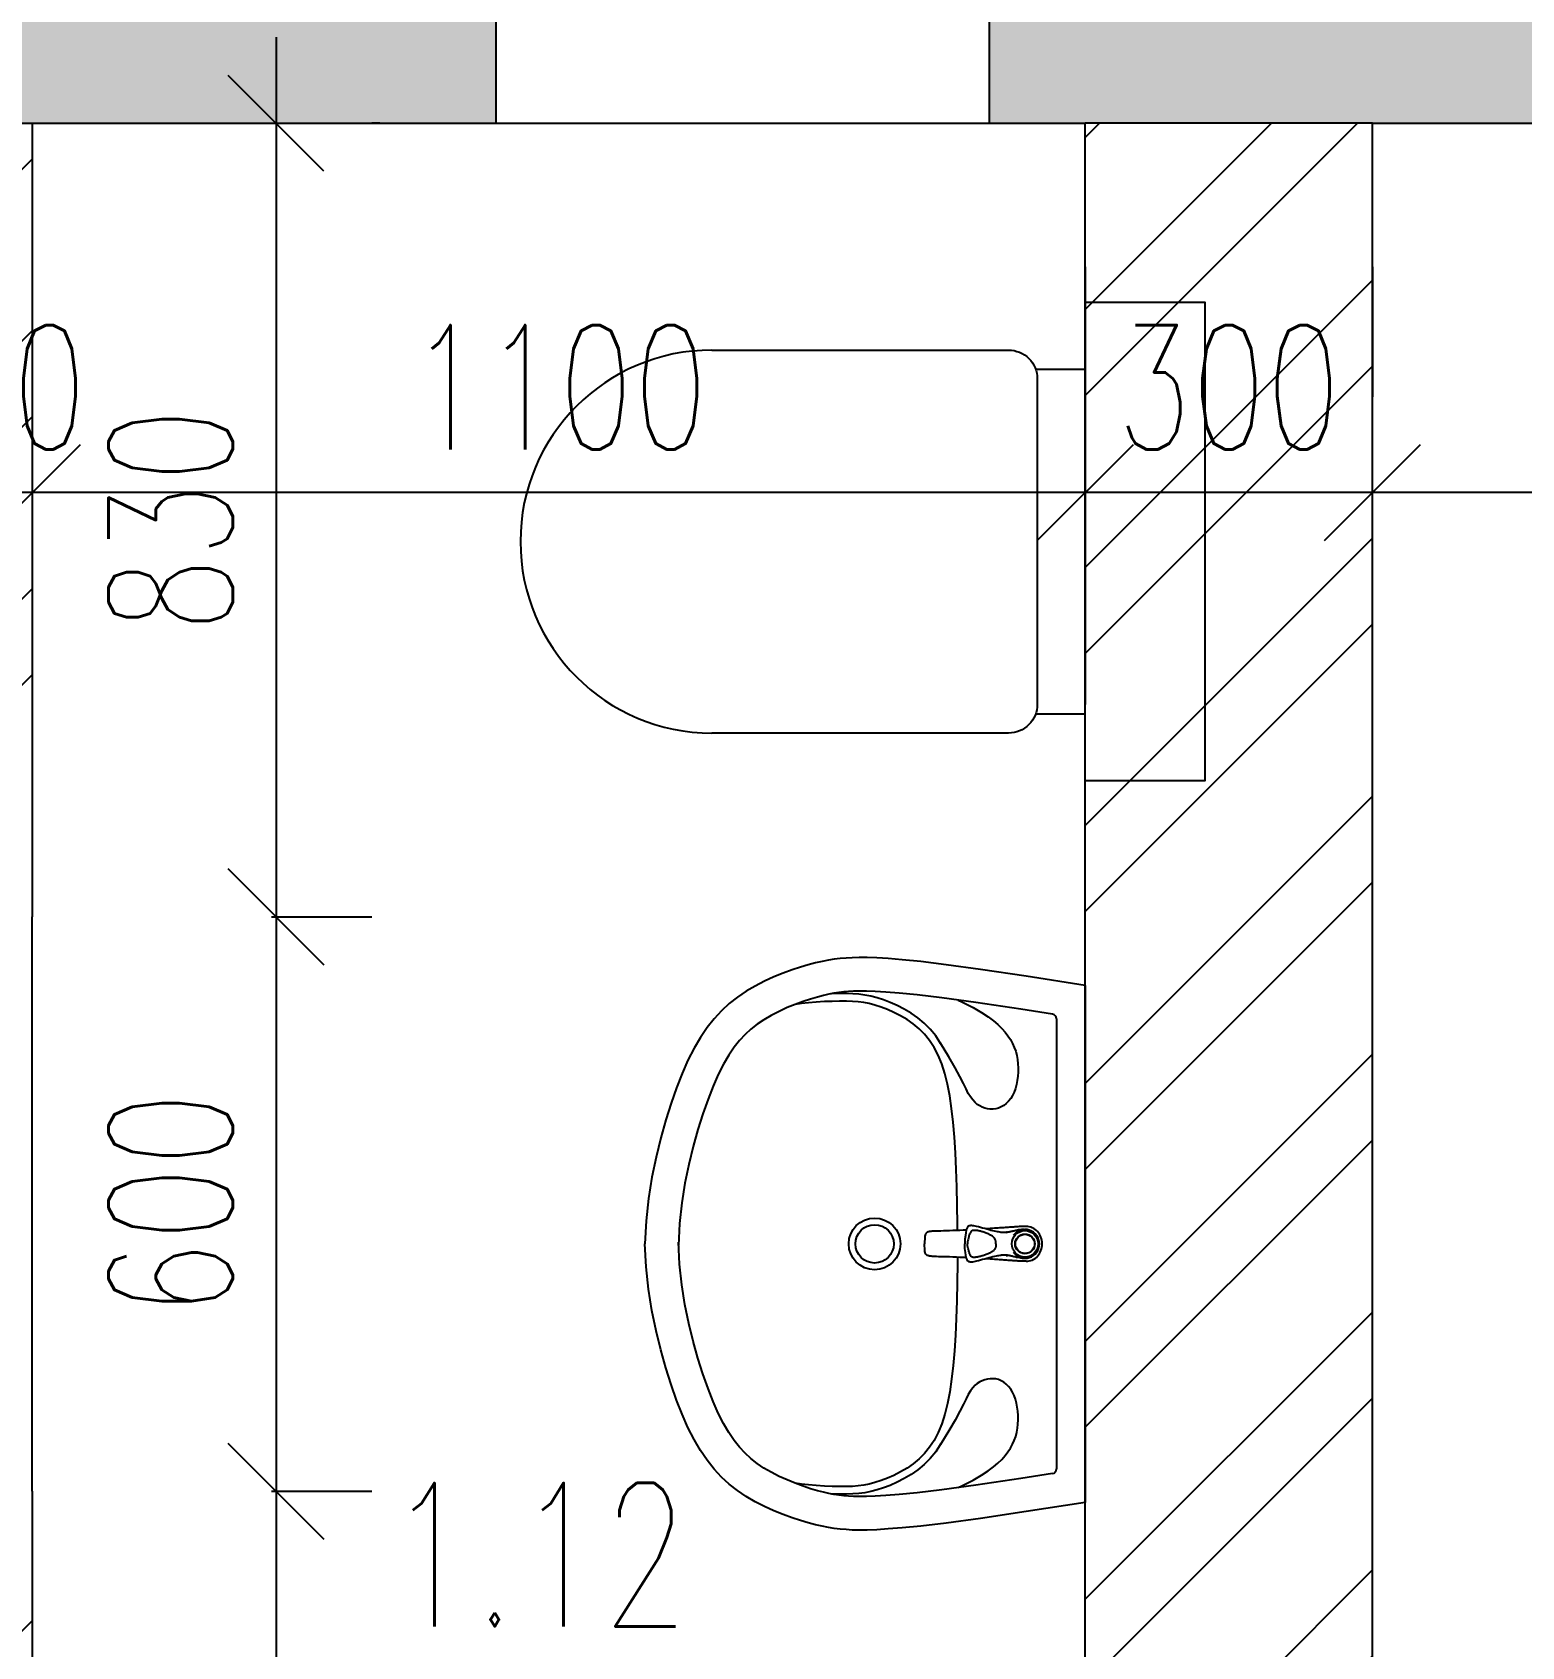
# Model space of a CAD drawing. Header units: millimetres. Extents: x 462666 to 1244237, y 2328025 to 3795663.
# Drawn here: x 1072632 to 1074188, y 2843960 to 2845647 of the extents above; entities that cross this region are included whole.
import ezdxf
from ezdxf.enums import TextEntityAlignment as Align
from ezdxf.lldxf.tags import DXFTag

# ---------------------------------------------------------------- set-up
doc = ezdxf.new("R2010")
doc.units = ezdxf.units.MM
for name, color, linetype in [('DIM_100', 64, 'Continuous'), ('DVE_REZ', 1, 'Continuous'), ('KOTY', 96, 'Continuous'), ('MUR_POH', 64, 'Continuous'), ('MUR_REZ', 3, 'Continuous'), ('PLO_LIN', 6, 'Continuous'), ('POP_100', 8, 'Continuous'), ('SAN-POH', 151, 'Continuous')]:
    doc.layers.add(name, color=color, linetype=linetype)
doc.styles.add('ROMANS', font='arial.ttf', dxfattribs={"width": 0.85})
doc.styles.add('SIMPLEX', font='SIMPLEX.SHX', dxfattribs={"width": 0.7})
tags = doc.linetypes.add('DASHED', pattern=[0.75, 0.5, -0.25]).pattern_tags.tags
tags[6:7] = [DXFTag(74, 4), DXFTag(75, 0), DXFTag(340, '0'), DXFTag(46, 1.0), DXFTag(50, 0.0), DXFTag(44, 0.0), DXFTag(45, 0.0)]
tags[4:5] = [DXFTag(74, 4), DXFTag(75, 0), DXFTag(340, '0'), DXFTag(46, 1.0), DXFTag(50, 0.0), DXFTag(44, 0.0), DXFTag(45, 0.0)]
doc.dimstyles.new('PAJO1-studia', dxfattribs={"dimtxt": 160, "dimasz": 100, "dimexe": 100, "dimexo": 250, "dimgap": 45, "dimtad": 1, "dimdec": 0, "dimrnd": 5, "dimtxsty": 'ROMANS', "dimblk": 'OBLIQUE', "dimcen": 200, "dimdle": 90, "dimadec": 0, "dimazin": 0, "dimtfac": 1, "dimtdec": 0, "dimtmove": 1, "dimatfit": 3, "dimfxl": 1, "dimarcsym": 0})

# ---------------------------------------------------------------- blocks, each defined once
blk = doc.blocks.new('_OBLIQUE')
at = {"color": 0, "linetype": 'ByBlock'}
blk.add_line((-0.5, -0.5), (0.5, 0.5), dxfattribs=at)
blk = doc.blocks.new('*D126')
at = {"layer": 'Defpoints', "color": 0}
for p in [(1074032.1, 2845165.9), (1074032.1, 2845151.6), (1077425.2, 2845151.6)]:
    blk.add_point(p, dxfattribs=at)
at = {"layer": 'KOTY', "color": 0, "lineweight": -2}
for p, q in [((1074032.1, 2845401.6), (1074032.1, 2845265.9)), ((1077425.2, 2845401.6), (1077425.2, 2845265.9)), ((1077515.2, 2845165.9), (1073942.1, 2845165.9))]:
    blk.add_line(p, q, dxfattribs=at)
at = {"layer": 'KOTY', "color": 0, "lineweight": -2, "xscale": 100, "yscale": 100, "zscale": 100, "rotation": 180}
blk.add_blockref('_OBLIQUE', (1074032.1, 2845165.9), dxfattribs=at)
at = {"layer": 'KOTY', "color": 0, "lineweight": -2, "xscale": 100, "yscale": 100, "zscale": 100}
blk.add_blockref('_OBLIQUE', (1077425.2, 2845165.9), dxfattribs=at)
at = {"layer": 'KOTY', "color": 0, "insert": (1075728.7, 2845275.9), "char_height": 130, "attachment_point": 5, "style": 'SIMPLEX'}
blk.add_mtext('3395', dxfattribs=at)
blk = doc.blocks.new('*D125')
at = {"layer": 'Defpoints', "color": 0}
for p in [(1073732.1, 2845165.9), (1073732.1, 2845151.6), (1074032.1, 2845151.6)]:
    blk.add_point(p, dxfattribs=at)
at = {"layer": 'KOTY', "color": 0, "lineweight": -2}
for p, q in [((1073732.1, 2845401.6), (1073732.1, 2845265.9)), ((1074032.1, 2845401.6), (1074032.1, 2845265.9)), ((1074122.1, 2845165.9), (1073642.1, 2845165.9))]:
    blk.add_line(p, q, dxfattribs=at)
at = {"layer": 'KOTY', "color": 0, "lineweight": -2, "xscale": 100, "yscale": 100, "zscale": 100, "rotation": 180}
blk.add_blockref('_OBLIQUE', (1073732.1, 2845165.9), dxfattribs=at)
at = {"layer": 'KOTY', "color": 0, "lineweight": -2, "xscale": 100, "yscale": 100, "zscale": 100}
blk.add_blockref('_OBLIQUE', (1074032.1, 2845165.9), dxfattribs=at)
at = {"layer": 'KOTY', "color": 0, "insert": (1073882.1, 2845275.9), "char_height": 130, "attachment_point": 5, "style": 'SIMPLEX'}
blk.add_mtext('300', dxfattribs=at)
blk = doc.blocks.new('*D124')
at = {"layer": 'Defpoints', "color": 0}
for p in [(1072632.1, 2845165.9), (1073732.1, 2845151.6), (1072632.1, 2845137.2)]:
    blk.add_point(p, dxfattribs=at)
at = {"layer": 'KOTY', "color": 0, "lineweight": -2}
for p, q in [((1073732.1, 2845401.6), (1073732.1, 2845265.9)), ((1072632.1, 2845387.2), (1072632.1, 2845265.9)), ((1073822.1, 2845165.9), (1072542.1, 2845165.9))]:
    blk.add_line(p, q, dxfattribs=at)
at = {"layer": 'KOTY', "color": 0, "lineweight": -2, "xscale": 100, "yscale": 100, "zscale": 100, "rotation": 180}
blk.add_blockref('_OBLIQUE', (1072632.1, 2845165.9), dxfattribs=at)
at = {"layer": 'KOTY', "color": 0, "lineweight": -2, "xscale": 100, "yscale": 100, "zscale": 100}
blk.add_blockref('_OBLIQUE', (1073732.1, 2845165.9), dxfattribs=at)
at = {"layer": 'KOTY', "color": 0, "insert": (1073182.1, 2845275.9), "char_height": 130, "attachment_point": 5, "style": 'SIMPLEX'}
blk.add_mtext('1100', dxfattribs=at)
blk = doc.blocks.new('*D123')
at = {"layer": 'Defpoints', "color": 0}
for p in [(1072482.1, 2845165.9), (1072482.1, 2845137.2), (1072632.1, 2845137.2)]:
    blk.add_point(p, dxfattribs=at)
at = {"layer": 'KOTY', "color": 0, "lineweight": -2}
for p, q in [((1072482.1, 2845387.2), (1072482.1, 2845265.9)), ((1072632.1, 2845387.2), (1072632.1, 2845265.9)), ((1072722.1, 2845165.9), (1072392.1, 2845165.9))]:
    blk.add_line(p, q, dxfattribs=at)
at = {"layer": 'KOTY', "color": 0, "lineweight": -2, "xscale": 100, "yscale": 100, "zscale": 100, "rotation": 180}
blk.add_blockref('_OBLIQUE', (1072482.1, 2845165.9), dxfattribs=at)
at = {"layer": 'KOTY', "color": 0, "lineweight": -2, "xscale": 100, "yscale": 100, "zscale": 100}
blk.add_blockref('_OBLIQUE', (1072632.1, 2845165.9), dxfattribs=at)
at = {"layer": 'KOTY', "color": 0, "insert": (1072572.1, 2845275.9), "char_height": 130, "attachment_point": 5, "style": 'SIMPLEX'}
blk.add_mtext('150', dxfattribs=at)
blk = doc.blocks.new('*D278')
at = {"layer": 'Defpoints', "color": 0}
for p in [(1072745.2, 2845551.6), (1072632.1, 2844722.8), (1072886.8, 2844722.8)]:
    blk.add_point(p, dxfattribs=at)
at = {"layer": 'KOTY', "color": 0, "lineweight": -2}
for p, q in [((1072886.8, 2845641.6), (1072886.8, 2844632.8)), ((1072995.2, 2845551.6), (1072986.8, 2845551.6)), ((1072882.1, 2844722.8), (1072986.8, 2844722.8))]:
    blk.add_line(p, q, dxfattribs=at)
at = {"layer": 'KOTY', "color": 0, "lineweight": -2, "xscale": 100, "yscale": 100, "zscale": 100}
for p, rotation in [((1072886.8, 2845551.6), 90), ((1072886.8, 2844722.8), 270)]:
    blk.add_blockref('_OBLIQUE', p, dxfattribs=dict(at, rotation=rotation))
at = {"layer": 'KOTY', "color": 0, "insert": (1072776.8, 2845137.2), "char_height": 130, "attachment_point": 5, "rotation": 90, "style": 'SIMPLEX'}
blk.add_mtext('830', dxfattribs=at)
blk = doc.blocks.new('*D279')
at = {"layer": 'Defpoints', "color": 0}
for p in [(1072632.1, 2844722.8), (1072632.1, 2844122.8), (1072886.8, 2844122.8)]:
    blk.add_point(p, dxfattribs=at)
at = {"layer": 'KOTY', "color": 0, "lineweight": -2}
for p, q in [((1072886.8, 2844812.8), (1072886.8, 2844032.8)), ((1072882.1, 2844722.8), (1072986.8, 2844722.8)), ((1072882.1, 2844122.8), (1072986.8, 2844122.8))]:
    blk.add_line(p, q, dxfattribs=at)
at = {"layer": 'KOTY', "color": 0, "lineweight": -2, "xscale": 100, "yscale": 100, "zscale": 100}
for p, rotation in [((1072886.8, 2844722.8), 90), ((1072886.8, 2844122.8), 270)]:
    blk.add_blockref('_OBLIQUE', p, dxfattribs=dict(at, rotation=rotation))
at = {"layer": 'KOTY', "color": 0, "insert": (1072776.8, 2844422.8), "char_height": 130, "attachment_point": 5, "rotation": 90, "style": 'SIMPLEX'}
blk.add_mtext('600', dxfattribs=at)
blk = doc.blocks.new('*D280')
at = {"layer": 'Defpoints', "color": 0}
for p in [(1072632.1, 2844122.8), (1072632.1, 2843089.3), (1072886.8, 2843089.3)]:
    blk.add_point(p, dxfattribs=at)
at = {"layer": 'KOTY', "color": 0, "lineweight": -2}
for p, q in [((1072886.8, 2844212.8), (1072886.8, 2842999.3)), ((1072882.1, 2844122.8), (1072986.8, 2844122.8)), ((1072882.1, 2843089.3), (1072986.8, 2843089.3))]:
    blk.add_line(p, q, dxfattribs=at)
at = {"layer": 'KOTY', "color": 0, "lineweight": -2, "xscale": 100, "yscale": 100, "zscale": 100}
for p, rotation in [((1072886.8, 2844122.8), 90), ((1072886.8, 2843089.3), 270)]:
    blk.add_blockref('_OBLIQUE', p, dxfattribs=dict(at, rotation=rotation))
at = {"layer": 'KOTY', "color": 0, "insert": (1072776.8, 2843606), "char_height": 130, "attachment_point": 5, "rotation": 90, "style": 'SIMPLEX'}
blk.add_mtext('1035', dxfattribs=at)

msp = doc.modelspace()

# ---------------------------------------------------------------- hatches: boundary and pattern name
at = {"layer": 'PLO_LIN'}
h = msp.add_hatch(dxfattribs=at)
h.set_pattern_fill('NET', color=252, scale=25, angle=45, style=0)
h.paths.add_polyline_path([(1068502.7, 2845736.6), (1068502.7, 2845851.6), (1068502.7, 2845951.6), (1067302.7, 2845951.6), (1067302.7, 2840721.3), (1068502.7, 2840721.3), (1068502.7, 2840821.3), (1068502.7, 2840936.3), (1067517.7, 2840936.3), (1067517.7, 2845736.6)])
h.paths.add_polyline_path([(1071423.9, 2845851.6), (1071423.9, 2845951.6), (1070007.5, 2845951.6), (1070007.5, 2845851.6), (1070007.5, 2845736.6), (1071373.9, 2845736.6), (1071373.9, 2845851.6)])
h.paths.add_polyline_path([(1073116.5, 2845851.6), (1073116.5, 2845951.6), (1072323.9, 2845951.6), (1072323.9, 2845851.6), (1072373.9, 2845851.6), (1072373.9, 2845736.6), (1073116.5, 2845736.6)])
h.paths.add_polyline_path([(1075328.5, 2845851.6), (1075328.5, 2845951.6), (1073632.1, 2845951.6), (1073632.1, 2845851.6), (1073632.1, 2845736.6), (1075328.5, 2845736.6)])
h.paths.add_polyline_path([(1079175.2, 2845851.6), (1079175.2, 2845951.6), (1076833.3, 2845951.6), (1076833.3, 2845851.6), (1076833.3, 2845736.6), (1079175.2, 2845736.6)])
h.paths.add_polyline_path([(1079319.7, 2845602.1), (1079124.7, 2845602.1), (1079124.7, 2845901.1), (1079319.7, 2845901.1)], flags=9)
h.paths.add_polyline_path([(1082275.2, 2845736.6), (1082275.2, 2845851.6), (1082275.2, 2845951.6), (1080675.2, 2845951.6), (1080675.2, 2845851.6), (1080675.2, 2845736.6)])
h.paths.add_polyline_path([(1084575.2, 2845551.6), (1084575.2, 2845951.6), (1083675.2, 2845951.6), (1083675.2, 2845851.6), (1083675.2, 2845736.6), (1084360.2, 2845736.6), (1084360.2, 2845551.6)])
h.paths.add_polyline_path([(1086509.6, 2845736.6), (1086509.6, 2845851.6), (1086509.6, 2845951.6), (1085875.2, 2845951.6), (1085775.2, 2845951.6), (1085775.2, 2845551.6), (1085875.2, 2845551.6), (1085975.2, 2845551.6), (1085990.2, 2845551.6), (1085990.2, 2845736.6)])
h.paths.add_polyline_path([(1089224.6, 2845736.6), (1089224.6, 2845851.6), (1089224.6, 2845951.6), (1087025.2, 2845951.6), (1087025.2, 2845851.6), (1087025.2, 2845736.6)])
h.paths.add_polyline_path([(1091725.2, 2844835.1), (1091725.2, 2845951.6), (1090125.2, 2845951.6), (1090125.2, 2845851.6), (1090125.2, 2845736.6), (1091510.2, 2845736.6), (1091510.2, 2844835.1), (1091625.2, 2844835.1)])
h.paths.add_polyline_path([(1091725.2, 2842555), (1091725.2, 2843751.6), (1091725.2, 2843835.1), (1091625.2, 2843835.1), (1091510.2, 2843835.1), (1091510.2, 2842555), (1091625.2, 2842555)])
h.paths.add_polyline_path([(1091725.2, 2840036.5), (1091725.2, 2841555), (1091625.2, 2841555), (1091510.2, 2841555), (1091510.2, 2840036.5), (1091625.2, 2840036.5)])
h.paths.add_polyline_path([(1091350.7, 2840180), (1091350.7, 2840375), (1091649.7, 2840375), (1091649.7, 2840180)], flags=9)
h.paths.add_polyline_path([(1091725.2, 2838122.3), (1091725.2, 2839036.5), (1091625.2, 2839036.5), (1091510.2, 2839036.5), (1091510.2, 2838336.3), (1088582.2, 2838336.3), (1088582.2, 2838122)])
h.paths.add_polyline_path([(1086175.2, 2838121.7), (1086175.2, 2838336.3), (1085990.2, 2838336.3), (1085990.2, 2839271.3), (1085875.2, 2839271.3), (1085775.2, 2839271.3), (1085775.2, 2838121.6)])
h.paths.add_polyline_path([(1085990.2, 2840721.3), (1085990.2, 2840936.3), (1085775.2, 2840936.3), (1085775.2, 2840821.3), (1085775.2, 2840721.3), (1085875.2, 2840721.3)])
h.paths.add_polyline_path([(1084775.2, 2840721.3), (1084775.2, 2840821.3), (1084775.2, 2840936.3), (1081914.6, 2840936.3), (1081914.6, 2840821.3), (1081914.6, 2840721.3), (1082725.2, 2840721.3), (1082727.1, 2840721.3), (1082825.2, 2840721.3)])
h.paths.add_polyline_path([(1083365.3, 2840771.8), (1083170.3, 2840771.8), (1083170.3, 2841070.8), (1083365.3, 2841070.8)], flags=9)
h.paths.add_polyline_path([(1084446.2, 2840771.8), (1084251.2, 2840771.8), (1084251.2, 2841070.8), (1084446.2, 2841070.8)], flags=9)
h.paths.add_polyline_path([(1080714.6, 2840821.3), (1080714.6, 2840936.3), (1079123, 2840936.3), (1079123, 2840821.3), (1079123, 2840721.3), (1080714.6, 2840721.3)])
h.paths.add_polyline_path([(1079319.7, 2840771.8), (1079124.7, 2840771.8), (1079124.7, 2841070.8), (1079319.7, 2841070.8)], flags=9)
h.paths.add_polyline_path([(1078607.4, 2840721.3), (1078607.4, 2840821.3), (1078607.4, 2840936.3), (1076833.3, 2840936.3), (1076833.3, 2840821.3), (1076833.3, 2840721.3)])
h.paths.add_polyline_path([(1072032.1, 2840821.3), (1072032.1, 2840936.3), (1070007.5, 2840936.3), (1070007.5, 2840821.3), (1070007.5, 2840721.3), (1072107.1, 2840721.3), (1072107.1, 2840821.3)])
h.paths.add_polyline_path([(1071770.5, 2840771.8), (1071575.5, 2840771.8), (1071575.5, 2841070.8), (1071770.5, 2841070.8)], flags=9)
h.paths.add_polyline_path([(1074450.4, 2845602.1), (1074255.4, 2845602.1), (1074255.4, 2845901.1), (1074450.4, 2845901.1)], flags=9)
h.paths.add_polyline_path([(1074450.4, 2840771.8), (1074255.4, 2840771.8), (1074255.4, 2841070.8), (1074450.4, 2841070.8)], flags=9)
h.paths.add_polyline_path([(1073732.6, 2845178.4), (1073732.6, 2845373.4), (1074031.6, 2845373.4), (1074031.6, 2845178.4)], flags=9)
h.paths.add_polyline_path([(1073732.6, 2841956), (1073732.6, 2842151), (1074031.6, 2842151), (1074031.6, 2841956)], flags=9)
h.paths.add_polyline_path([(1067353.2, 2845178.4), (1067353.2, 2845373.4), (1067652.2, 2845373.4), (1067652.2, 2845178.4)], flags=24)
h.paths.add_polyline_path([(1067353.2, 2841956), (1067353.2, 2842151), (1067652.2, 2842151), (1067652.2, 2841956)], flags=24)
h.paths.add_polyline_path([(1074450.4, 2845602.1), (1074255.4, 2845602.1), (1074255.4, 2845901.1), (1074450.4, 2845901.1)], flags=8)
h.paths.add_polyline_path([(1084446.2, 2845602.1), (1084251.2, 2845602.1), (1084251.2, 2845901.1), (1084446.2, 2845901.1)], flags=24)
h.paths.add_polyline_path([(1091375.7, 2845178.4), (1091375.7, 2845373.4), (1091674.7, 2845373.4), (1091674.7, 2845178.4)], flags=24)
h.paths.add_polyline_path([(1091155.2, 2845602.1), (1090960.2, 2845602.1), (1090960.2, 2845901.1), (1091155.2, 2845901.1)], flags=24)
h.paths.add_polyline_path([(1091375.7, 2838826.8), (1091375.7, 2839021.8), (1091674.7, 2839021.8), (1091674.7, 2838826.8)], flags=24)
h.paths.add_polyline_path([(1091155.2, 2838171.8), (1090960.2, 2838171.8), (1090960.2, 2838470.8), (1091155.2, 2838470.8)], flags=24)
h.paths.add_polyline_path([(1091350.7, 2838757.7), (1091350.7, 2838952.7), (1091649.7, 2838952.7), (1091649.7, 2838757.7)], flags=24)
h.paths.add_polyline_path([(1085825.7, 2838826.8), (1085825.7, 2839021.8), (1086124.7, 2839021.8), (1086124.7, 2838826.8)], flags=24)
h.paths.add_polyline_path([(1074450.4, 2845602.1), (1074255.4, 2845602.1), (1074255.4, 2845901.1), (1074450.4, 2845901.1)], flags=24)
h.paths.add_polyline_path([(1074450.4, 2840771.8), (1074255.4, 2840771.8), (1074255.4, 2841070.8), (1074450.4, 2841070.8)], flags=24)
h.paths.add_polyline_path([(1073732.6, 2845178.4), (1073732.6, 2845373.4), (1074031.6, 2845373.4), (1074031.6, 2845178.4)], flags=24)
h.paths.add_polyline_path([(1073732.6, 2841956), (1073732.6, 2842151), (1074031.6, 2842151), (1074031.6, 2841956)], flags=24)
at = {"layer": 'POP_100'}
h = msp.add_hatch(dxfattribs=at)
h.set_pattern_fill('ANSI35', color=8, scale=25, style=0)
h.paths.add_polyline_path([(1068502.7, 2840936.3), (1068502.7, 2841121.3), (1067702.7, 2841121.3), (1067702.7, 2845551.6), (1068502.7, 2845551.6), (1068502.7, 2845736.6), (1067517.7, 2845736.6), (1067517.7, 2840936.3)])
h.paths.add_polyline_path([(1067353.2, 2845178.4), (1067353.2, 2845373.4), (1067652.2, 2845373.4), (1067652.2, 2845178.4)], flags=9)
h.paths.add_polyline_path([(1067353.2, 2841956), (1067353.2, 2842151), (1067652.2, 2842151), (1067652.2, 2841956)], flags=9)
h.paths.add_polyline_path([(1071373.9, 2845551.6), (1071373.9, 2845651.6), (1071373.9, 2845736.6), (1070007.5, 2845736.6), (1070007.5, 2845551.6)])
h.paths.add_polyline_path([(1073116.5, 2845551.6), (1073116.5, 2845736.6), (1072373.9, 2845736.6), (1072373.9, 2845551.6)])
h.paths.add_polyline_path([(1075328.5, 2845551.6), (1075328.5, 2845736.6), (1073632.1, 2845736.6), (1073632.1, 2845551.6), (1073732.1, 2845551.6), (1074032.1, 2845551.6)])
h.paths.add_polyline_path([(1074450.4, 2845602.1), (1074255.4, 2845602.1), (1074255.4, 2845901.1), (1074450.4, 2845901.1)], flags=9)
h.paths.add_polyline_path([(1079175.2, 2845551.6), (1079175.2, 2845736.6), (1076833.3, 2845736.6), (1076833.3, 2845551.6)])
h.paths.add_polyline_path([(1079319.7, 2845602.1), (1079124.7, 2845602.1), (1079124.7, 2845901.1), (1079319.7, 2845901.1)], flags=9)
h.paths.add_polyline_path([(1082275.2, 2845551.6), (1082275.2, 2845736.6), (1080675.2, 2845736.6), (1080675.2, 2845551.6)])
h.paths.add_polyline_path([(1084360.2, 2845551.6), (1084360.2, 2845736.6), (1083675.2, 2845736.6), (1083675.2, 2845551.6)])
h.paths.add_polyline_path([(1084446.2, 2845602.1), (1084251.2, 2845602.1), (1084251.2, 2845901.1), (1084446.2, 2845901.1)], flags=9)
h.paths.add_polyline_path([(1086509.6, 2845551.6), (1086509.6, 2845736.6), (1085990.2, 2845736.6), (1085990.2, 2845551.6)])
h.paths.add_polyline_path([(1089224.6, 2845551.6), (1089224.6, 2845736.6), (1087025.2, 2845736.6), (1087025.2, 2845551.6), (1088275.2, 2845551.6), (1088324.6, 2845551.6), (1088324.6, 2845551.6), (1088924.6, 2845551.6), (1088924.6, 2845551.6)])
h.paths.add_polyline_path([(1091510.2, 2844835.1), (1091510.2, 2845736.6), (1090125.2, 2845736.6), (1090125.2, 2845551.6), (1091325.2, 2845551.6), (1091325.2, 2844835.1)])
h.paths.add_polyline_path([(1091375.7, 2845178.4), (1091375.7, 2845373.4), (1091674.7, 2845373.4), (1091674.7, 2845178.4)], flags=9)
h.paths.add_polyline_path([(1091155.2, 2845602.1), (1090960.2, 2845602.1), (1090960.2, 2845901.1), (1091155.2, 2845901.1)], flags=9)
h.paths.add_polyline_path([(1091510.2, 2842555), (1091510.2, 2843835.1), (1091325.2, 2843835.1), (1091325.2, 2842555)])
h.paths.add_polyline_path([(1091510.2, 2840036.5), (1091510.2, 2841555), (1091325.2, 2841555), (1091325.2, 2840036.5)])
h.paths.add_polyline_path([(1091350.7, 2840180), (1091350.7, 2840375), (1091649.7, 2840375), (1091649.7, 2840180)], flags=9)
h.paths.add_polyline_path([(1091510.2, 2838336.3), (1091510.2, 2839036.5), (1091325.2, 2839036.5), (1091325.2, 2838521.3), (1088582.2, 2838521.3), (1088582.2, 2838336.3)])
h.paths.add_polyline_path([(1091375.7, 2838826.8), (1091375.7, 2839021.8), (1091674.7, 2839021.8), (1091674.7, 2838826.8)], flags=9)
h.paths.add_polyline_path([(1091155.2, 2838171.8), (1090960.2, 2838171.8), (1090960.2, 2838470.8), (1091155.2, 2838470.8)], flags=9)
h.paths.add_polyline_path([(1091350.7, 2838757.7), (1091350.7, 2838952.7), (1091649.7, 2838952.7), (1091649.7, 2838757.7)], flags=9)
h.paths.add_polyline_path([(1086175.2, 2838521.3), (1086175.2, 2839271.3), (1085990.2, 2839271.3), (1085990.2, 2838336.3), (1086175.2, 2838336.3)])
h.paths.add_polyline_path([(1085825.7, 2838826.8), (1085825.7, 2839021.8), (1086124.7, 2839021.8), (1086124.7, 2838826.8)], flags=9)
h.paths.add_polyline_path([(1086175.2, 2840721.3), (1086175.2, 2841121.3), (1085775.2, 2841121.3), (1085775.2, 2840936.3), (1085990.2, 2840936.3), (1085990.2, 2840721.3)])
h.paths.add_polyline_path([(1084775.2, 2840936.3), (1084775.2, 2841121.3), (1081914.6, 2841121.3), (1081914.6, 2840936.3)])
h.paths.add_polyline_path([(1083365.3, 2840771.8), (1083170.3, 2840771.8), (1083170.3, 2841070.8), (1083365.3, 2841070.8)], flags=9)
h.paths.add_polyline_path([(1084446.2, 2840771.8), (1084251.2, 2840771.8), (1084251.2, 2841070.8), (1084446.2, 2841070.8)], flags=9)
h.paths.add_polyline_path([(1080714.6, 2840936.3), (1080714.6, 2841121.3), (1079123, 2841121.3), (1079123, 2840936.3)])
h.paths.add_polyline_path([(1079319.7, 2840771.8), (1079124.7, 2840771.8), (1079124.7, 2841070.8), (1079319.7, 2841070.8)], flags=9)
h.paths.add_polyline_path([(1078607.4, 2840936.3), (1078607.4, 2841121.3), (1076833.3, 2841121.3), (1076833.3, 2840936.3)])
h.paths.add_polyline_path([(1075328.5, 2840936.3), (1075328.5, 2841121.3), (1074032.1, 2841121.3), (1073732.1, 2841121.3), (1073732.1, 2841121.3), (1073132.1, 2841121.3), (1073132.1, 2841121.3), (1073032.1, 2841121.3), (1073032.1, 2840936.3)])
h.paths.add_polyline_path([(1074450.4, 2840771.8), (1074255.4, 2840771.8), (1074255.4, 2841070.8), (1074450.4, 2841070.8)], flags=9)
h.paths.add_polyline_path([(1072032.1, 2840936.3), (1072032.1, 2841121.3), (1070007.5, 2841121.3), (1070007.5, 2840936.3)])
h.paths.add_polyline_path([(1071770.5, 2840771.8), (1071575.5, 2840771.8), (1071575.5, 2841070.8), (1071770.5, 2841070.8)], flags=9)
h = msp.add_hatch(dxfattribs=at)
h.set_pattern_fill('ANSI32', color=8, scale=20, style=0)
h.paths.add_polyline_path([(1072632.1, 2843089.3), (1072632.1, 2844022.8), (1072482.1, 2844022.8), (1072482.1, 2842939.3), (1073732.1, 2842939.3), (1073732.1, 2843089.3)])
h.paths.add_polyline_path([(1072632.1, 2844822.8), (1072632.1, 2845551.6), (1072482.1, 2845551.6), (1072482.1, 2844822.8)])
h.paths.add_polyline_path([(1072431.3, 2845178.4), (1072431.3, 2845373.4), (1072712.9, 2845373.4), (1072712.9, 2845178.4)], flags=9)
h = msp.add_hatch(dxfattribs=at)
h.set_pattern_fill('ANSI32', color=8, scale=20, style=0)
h.paths.add_polyline_path([(1074032.1, 2841121.3), (1074032.1, 2845551.6), (1073732.1, 2845551.6), (1073732.1, 2845364.7), (1073857.1, 2845364.7), (1073857.1, 2844864.7), (1073732.1, 2844864.7), (1073732.1, 2844651.2), (1073732.1, 2844111.2), (1073732.1, 2842339.3), (1073732.1, 2841439.3), (1073732.1, 2841439.3), (1073732.1, 2841121.3)])
h.paths.add_polyline_path([(1073732.6, 2845178.4), (1073732.6, 2845373.4), (1074031.6, 2845373.4), (1074031.6, 2845178.4)], flags=8)
h.paths.add_polyline_path([(1073732.6, 2841956), (1073732.6, 2842151), (1074031.6, 2842151), (1074031.6, 2841956)], flags=24)
h.paths.add_polyline_path([(1073857.1, 2844864.7), (1073857.1, 2845364.7), (1073732.1, 2845364.7), (1073732.1, 2845284.7), (1073732.1, 2845114.7), (1073732.1, 2844944.7), (1073732.1, 2844864.7)], flags=16)
h.paths.add_polyline_path([(1073732.6, 2845178.4), (1073732.6, 2845373.4), (1074031.6, 2845373.4), (1074031.6, 2845178.4)], flags=24)

# ---------------------------------------------------------------- linework, layer by layer
at = {"layer": 'DVE_REZ', "linetype": 'ByBlock'}
msp.add_lwpolyline([(1072632.1, 2844122.8), (1072632.1, 2844722.8)], dxfattribs=at)
at = {"layer": 'MUR_POH', "flags": 128}
msp.add_lwpolyline([(1073116.5, 2845551.6), (1073632.1, 2845551.6)], dxfattribs=at)
at = {"layer": 'MUR_POH', "color": 8, "linetype": 'DASHED', "ltscale": 250, "flags": 128}
msp.add_lwpolyline([(1073732.1, 2845364.7), (1073857.1, 2845364.7), (1073857.1, 2844864.7), (1073732.1, 2844864.7)], close=True, dxfattribs=at)
at = {"layer": 'MUR_REZ'}
msp.add_line((1073732.1, 2841121.3), (1073732.1, 2845551.6), dxfattribs=at)
at = {"layer": 'MUR_REZ', "flags": 128}
for points in [[(1073116.5, 2845851.6), (1073116.5, 2845551.6)], [(1073632.1, 2845551.6), (1073632.1, 2845851.6)], [(1072373.9, 2845736.6), (1072373.9, 2845551.6), (1073116.5, 2845551.6)], [(1072632.1, 2845551.6), (1072632.1, 2844722.8)], [(1073632.1, 2845551.6), (1073732.1, 2845551.6)], [(1075328.5, 2841121.3), (1074032.1, 2841121.3), (1074032.1, 2845551.6), (1075328.5, 2845551.6)], [(1072632.1, 2844122.8), (1072632.1, 2843089.3), (1073732.1, 2843089.3)]]:
    msp.add_lwpolyline(points, dxfattribs=at)
at = {"layer": 'MUR_REZ', "color": 4, "flags": 128}
msp.add_lwpolyline([(1072632.1, 2844022.8), (1072632.1, 2844022.8)], dxfattribs=at)
at = {"layer": 'PLO_LIN', "color": 1}
msp.add_lwpolyline([(1074032.1, 2845551.6), (1073732.1, 2845551.6)], dxfattribs=at)
at = {"layer": 'SAN-POH'}
for p, q in [((1073445.2, 2844636.9), (1073437.5, 2844634.3)), ((1073452.3, 2844639), (1073445.2, 2844636.9)), ((1073458.6, 2844640.7), (1073452.3, 2844639)), ((1073464.3, 2844642), (1073458.6, 2844640.7)), ((1073469.6, 2844643), (1073464.3, 2844642)), ((1073474.8, 2844643.7), (1073469.6, 2844643)), ((1073479.9, 2844644.3), (1073474.8, 2844643.7)), ((1073484.9, 2844644.8), (1073479.9, 2844644.3)), ((1073490.1, 2844645.1), (1073484.9, 2844644.8)), ((1073496.2, 2844645.3), (1073490.1, 2844645.1)), ((1073503.5, 2844645.2), (1073496.2, 2844645.3)), ((1073512.7, 2844644.8), (1073503.5, 2844645.2)), ((1073523.9, 2844644.1), (1073512.7, 2844644.8)), ((1073537.8, 2844643.1), (1073523.9, 2844644.1)), ((1073556.4, 2844641.2), (1073537.8, 2844643.1)), ((1073582.3, 2844638.1), (1073556.4, 2844641.2)), ((1073617.7, 2844633.3), (1073582.3, 2844638.1)), ((1073732.1, 2844651.2), (1073732.1, 2844111.2)), ((1073404.1, 2844619.8), (1073396.4, 2844615.3)), ((1073412.3, 2844624), (1073404.1, 2844619.8)), ((1073420.7, 2844627.9), (1073412.3, 2844624)), ((1073429.2, 2844631.3), (1073420.7, 2844627.9)), ((1073437.5, 2844634.3), (1073429.2, 2844631.3)), ((1073665, 2844626.3), (1073617.7, 2844633.3)), ((1073697.9, 2844621.1), (1073665, 2844626.3)), ((1073382.9, 2844605.5), (1073376.8, 2844599.9)), ((1073389.4, 2844610.6), (1073382.9, 2844605.5)), ((1073396.4, 2844615.3), (1073389.4, 2844610.6)), ((1073702.1, 2844616.2), (1073702.1, 2844146.2)), ((1073365.3, 2844586.5), (1073359.7, 2844578.3)), ((1073371, 2844593.6), (1073365.3, 2844586.5)), ((1073376.8, 2844599.9), (1073371, 2844593.6)), ((1073354.2, 2844568.8), (1073348.8, 2844558)), ((1073359.7, 2844578.3), (1073354.2, 2844568.8)), ((1073348.8, 2844558), (1073343.4, 2844545.8)), ((1073343.4, 2844545.8), (1073338.1, 2844532.2)), ((1073338.1, 2844532.2), (1073332.8, 2844517.1)), ((1073327.6, 2844500.7), (1073322.6, 2844482.9)), ((1073332.8, 2844517.1), (1073327.6, 2844500.7)), ((1073322.6, 2844482.9), (1073318, 2844464.2)), ((1073318, 2844464.2), (1073313.9, 2844444.5)), ((1073313.9, 2844444.5), (1073310.6, 2844423.9)), ((1073310.6, 2844423.9), (1073308.3, 2844402.5)), ((1073308.3, 2844402.5), (1073307.1, 2844379.4)), ((1073308.3, 2844359.9), (1073307.1, 2844383.1)), ((1073310.6, 2844338.5), (1073308.3, 2844359.9)), ((1073313.9, 2844317.9), (1073310.6, 2844338.5)), ((1073318, 2844298.2), (1073313.9, 2844317.9)), ((1073322.6, 2844279.5), (1073318, 2844298.2)), ((1073327.6, 2844261.8), (1073322.6, 2844279.5)), ((1073332.8, 2844245.3), (1073327.6, 2844261.8)), ((1073338.1, 2844230.2), (1073332.8, 2844245.3)), ((1073343.4, 2844216.6), (1073338.1, 2844230.2)), ((1073348.8, 2844204.4), (1073343.4, 2844216.6)), ((1073354.2, 2844193.6), (1073348.8, 2844204.4)), ((1073359.7, 2844184.2), (1073354.2, 2844193.6)), ((1073365.3, 2844176), (1073359.7, 2844184.2)), ((1073371, 2844168.8), (1073365.3, 2844176)), ((1073376.8, 2844162.5), (1073371, 2844168.8)), ((1073382.9, 2844156.9), (1073376.8, 2844162.5)), ((1073389.4, 2844151.8), (1073382.9, 2844156.9)), ((1073396.4, 2844147.1), (1073389.4, 2844151.8)), ((1073404.1, 2844142.6), (1073396.4, 2844147.1)), ((1073412.3, 2844138.4), (1073404.1, 2844142.6)), ((1073420.7, 2844134.6), (1073412.3, 2844138.4)), ((1073429.2, 2844131.1), (1073420.7, 2844134.6)), ((1073437.5, 2844128.1), (1073429.2, 2844131.1)), ((1073665, 2844136.2), (1073617.7, 2844129.2)), ((1073697.9, 2844141.3), (1073665, 2844136.2)), ((1073445.2, 2844125.5), (1073437.5, 2844128.1)), ((1073452.3, 2844123.4), (1073445.2, 2844125.5)), ((1073458.6, 2844121.8), (1073452.3, 2844123.4)), ((1073464.3, 2844120.5), (1073458.6, 2844121.8)), ((1073469.6, 2844119.5), (1073464.3, 2844120.5)), ((1073474.8, 2844118.7), (1073469.6, 2844119.5)), ((1073479.9, 2844118.1), (1073474.8, 2844118.7)), ((1073484.9, 2844117.6), (1073479.9, 2844118.1)), ((1073490.1, 2844117.3), (1073484.9, 2844117.6)), ((1073496.2, 2844117.2), (1073490.1, 2844117.3)), ((1073503.5, 2844117.2), (1073496.2, 2844117.2)), ((1073512.7, 2844117.6), (1073503.5, 2844117.2)), ((1073523.9, 2844118.3), (1073512.7, 2844117.6)), ((1073537.8, 2844119.4), (1073523.9, 2844118.3)), ((1073556.4, 2844121.2), (1073537.8, 2844119.4)), ((1073582.3, 2844124.3), (1073556.4, 2844121.2)), ((1073617.7, 2844129.2), (1073582.3, 2844124.3))]:
    msp.add_line(p, q, dxfattribs=at)
msp.add_lwpolyline([(1073342.1, 2845314.7), (1073652.1, 2845314.7, -0.414214), (1073682.1, 2845284.7), (1073682.1, 2844944.7, -0.414214), (1073652.1, 2844914.7), (1073342.1, 2844914.7)], format="xyb", dxfattribs=at)
for points in [[(1073680.4, 2845294.7), (1073732.1, 2845294.7)], [(1073732.1, 2845284.7), (1073732.1, 2844944.7)], [(1073680.4, 2844934.7), (1073732.1, 2844934.7)]]:
    msp.add_lwpolyline(points, dxfattribs=at)
at = {"layer": 'SAN-POH', "flags": 128}
for points in [[(1073732.1, 2844651.2), (1073670.3, 2844660.9), (1073622.6, 2844667.9), (1073586.7, 2844672.8), (1073560.3, 2844676), (1073540.9, 2844677.9), (1073526.3, 2844679.1), (1073514.4, 2844679.8), (1073504.4, 2844680.2), (1073496, 2844680.3), (1073488.7, 2844680.1), (1073482.3, 2844679.7), (1073476.1, 2844679.2), (1073470, 2844678.4), (1073463.8, 2844677.5), (1073457.2, 2844676.2), (1073450.3, 2844674.7), (1073442.8, 2844672.7), (1073434.7, 2844670.3), (1073425.9, 2844667.4), (1073416.6, 2844664), (1073406.9, 2844660), (1073397, 2844655.5), (1073387.3, 2844650.5), (1073377.8, 2844645), (1073368.8, 2844638.9), (1073360.2, 2844632.2), (1073352.1, 2844624.7), (1073344.4, 2844616.4), (1073337.1, 2844607.2), (1073330.1, 2844596.9), (1073323.5, 2844585.5), (1073317.1, 2844573), (1073311.1, 2844559.3), (1073305.2, 2844544.3), (1073299.6, 2844528.1), (1073294.1, 2844510.7), (1073288.8, 2844491.9), (1073283.8, 2844471.9), (1073279.5, 2844450.8), (1073275.9, 2844428.6), (1073273.4, 2844405.4), (1073272.1, 2844381.2)], [(1073581.1, 2844590.4), (1073581.1, 2844590.5), (1073575.9, 2844598.4), (1073570.2, 2844605.4), (1073564, 2844611.7), (1073557.3, 2844617.2), (1073550.3, 2844622.2), (1073543.1, 2844626.5), (1073535.8, 2844630.2), (1073528.5, 2844633.4), (1073521.4, 2844636.1), (1073514.7, 2844638.2), (1073508.2, 2844639.9), (1073502, 2844641.1), (1073495.8, 2844642), (1073489.4, 2844642.5), (1073482.8, 2844642.7), (1073475.5, 2844642.7), (1073467.5, 2844642.5), (1073467.1, 2844642.5)], [(1073599.5, 2844635.7), (1073604, 2844633.6), (1073615.1, 2844627.9), (1073623.9, 2844622.9), (1073630.8, 2844618.4), (1073636.4, 2844614.2), (1073640.9, 2844610.2), (1073644.9, 2844606.3), (1073648.4, 2844602.4), (1073651.4, 2844598.5), (1073654, 2844594.5), (1073656.2, 2844590.5), (1073658, 2844586.4), (1073659.5, 2844582.3), (1073660.6, 2844578), (1073661.4, 2844573.8), (1073661.9, 2844569.4), (1073662.1, 2844565), (1073662.1, 2844560.6), (1073661.8, 2844556.2), (1073661.2, 2844551.8), (1073660.4, 2844547.5), (1073659.3, 2844543.4), (1073657.9, 2844539.6), (1073656.3, 2844536), (1073654.3, 2844532.9), (1073652.1, 2844530.1), (1073649.7, 2844527.7), (1073647.1, 2844525.8), (1073644.4, 2844524.2), (1073641.6, 2844523), (1073638.7, 2844522.3), (1073635.8, 2844522), (1073632.9, 2844522), (1073630, 2844522.4), (1073627.2, 2844523.1), (1073624.5, 2844524.1), (1073621.9, 2844525.3), (1073619.4, 2844526.9), (1073617, 2844528.9), (1073614.6, 2844531.5), (1073612.3, 2844534.6), (1073610, 2844538.4), (1073607.6, 2844543), (1073604.8, 2844548.8), (1073601.1, 2844556), (1073596.2, 2844565.2), (1073589.6, 2844576.6), (1073580.9, 2844590.7)], [(1073598.6, 2844395.2), (1073598.6, 2844401.7), (1073598.4, 2844421.6), (1073598, 2844440.7), (1073597.4, 2844459), (1073596.6, 2844476.4), (1073595.6, 2844492.8), (1073594.2, 2844508.2), (1073592.6, 2844522.5), (1073590.7, 2844535.8), (1073588.3, 2844548), (1073585.5, 2844559.1), (1073582.2, 2844569.2), (1073578.4, 2844578.3), (1073574.2, 2844586.4), (1073569.4, 2844593.6), (1073564.2, 2844600.1), (1073558.5, 2844605.8), (1073552.5, 2844610.9), (1073546, 2844615.4), (1073539.2, 2844619.5), (1073532.3, 2844623), (1073525.5, 2844626), (1073518.8, 2844628.5), (1073512.4, 2844630.5), (1073506.4, 2844632.1), (1073500.7, 2844633.2), (1073495, 2844634), (1073489, 2844634.5), (1073482.6, 2844634.7), (1073475.6, 2844634.7), (1073467.8, 2844634.5), (1073459.6, 2844634.2), (1073451.2, 2844633.7), (1073443.1, 2844633.1), (1073435.6, 2844632.3), (1073429.2, 2844631.3)], [(1073668.5, 2844396.2), (1073667.2, 2844396.2), (1073666, 2844396.1), (1073664.8, 2844396), (1073663.7, 2844395.8), (1073662.6, 2844395.7), (1073661.5, 2844395.5), (1073660.5, 2844395.3), (1073659.5, 2844395.1), (1073658.5, 2844394.8), (1073657.5, 2844394.6), (1073656.6, 2844394.4), (1073655.7, 2844394.2), (1073654.9, 2844394), (1073654.1, 2844393.8), (1073653.3, 2844393.7), (1073652.6, 2844393.5), (1073651.9, 2844393.4), (1073651.3, 2844393.3), (1073650.6, 2844393.1), (1073649.9, 2844393), (1073649.2, 2844393), (1073648.5, 2844392.9), (1073647.8, 2844392.9), (1073647.1, 2844392.9), (1073646.4, 2844392.9), (1073645.6, 2844393), (1073644.8, 2844393.1), (1073643.9, 2844393.2), (1073642.9, 2844393.4), (1073641.7, 2844393.6), (1073640.5, 2844393.9), (1073639, 2844394.1), (1073637.4, 2844394.5), (1073635.7, 2844394.9), (1073633.7, 2844395.3), (1073631.7, 2844395.9), (1073629.5, 2844396.4), (1073627.2, 2844397.1), (1073624.8, 2844397.7), (1073622.6, 2844398.3), (1073620.5, 2844398.9), (1073618.6, 2844399.4), (1073617, 2844399.8), (1073615.6, 2844400), (1073614.5, 2844400.2), (1073613.5, 2844400.3), (1073612.7, 2844400.3), (1073611.9, 2844400.2), (1073611.3, 2844400.2), (1073610.7, 2844400), (1073610.1, 2844399.7), (1073609.6, 2844399.3), (1073609.1, 2844398.6), (1073608.7, 2844397.8), (1073608.2, 2844396.7), (1073607.7, 2844395.2), (1073607.3, 2844393), (1073606.9, 2844390.1), (1073606.5, 2844386.2), (1073606.2, 2844381.2)], [(1073670.5, 2844399.4), (1073668.2, 2844399.4), (1073666.2, 2844399.3), (1073664.5, 2844399.2), (1073663.1, 2844399.2), (1073661.9, 2844399.1), (1073660.7, 2844399), (1073659.6, 2844399), (1073658.6, 2844398.9), (1073657.5, 2844398.8), (1073656.5, 2844398.8), (1073655.3, 2844398.7), (1073654.2, 2844398.6), (1073652.9, 2844398.5), (1073651.5, 2844398.4), (1073650.1, 2844398.3), (1073648.6, 2844398.2), (1073647.1, 2844398.1), (1073645.6, 2844398), (1073644.1, 2844397.9), (1073642.6, 2844397.8), (1073641, 2844397.7), (1073639.3, 2844397.6), (1073637.4, 2844397.5), (1073635.3, 2844397.3), (1073632.9, 2844397.2), (1073630.4, 2844397), (1073628, 2844396.8)], [(1073607.9, 2844395.6), (1073604.6, 2844395.4), (1073601.1, 2844395.3), (1073597.5, 2844395.1), (1073593.9, 2844395), (1073590.5, 2844394.9), (1073587.1, 2844394.8), (1073584, 2844394.7), (1073581.2, 2844394.6), (1073578.7, 2844394.6), (1073576.6, 2844394.5), (1073574.8, 2844394.4), (1073573.4, 2844394.4), (1073572.2, 2844394.3), (1073571.2, 2844394.2), (1073570.3, 2844394.1), (1073569.6, 2844394), (1073568.9, 2844393.9), (1073568.4, 2844393.7), (1073567.9, 2844393.6), (1073567.4, 2844393.4), (1073567, 2844393.2), (1073566.6, 2844392.9), (1073566.3, 2844392.7), (1073566, 2844392.3), (1073565.7, 2844391.9), (1073565.4, 2844391.5), (1073565.1, 2844390.9), (1073564.9, 2844390.2), (1073564.7, 2844389.3), (1073564.6, 2844387.9), (1073564.5, 2844386), (1073564.4, 2844383.5), (1073564.4, 2844381.2)], [(1073638.9, 2844381.2), (1073638.9, 2844381.8), (1073638.9, 2844382.3), (1073638.8, 2844382.8), (1073638.8, 2844383.3), (1073638.7, 2844383.8), (1073638.6, 2844384.2), (1073638.5, 2844384.7), (1073638.3, 2844385.2), (1073638.2, 2844385.6), (1073638, 2844386.1), (1073637.7, 2844386.5), (1073637.4, 2844387), (1073637.1, 2844387.4), (1073636.7, 2844387.8), (1073636.3, 2844388.3), (1073635.8, 2844388.7), (1073635.2, 2844389.1), (1073634.6, 2844389.5), (1073633.9, 2844390), (1073633.1, 2844390.4), (1073632.3, 2844390.8), (1073631.5, 2844391.2), (1073630.6, 2844391.6), (1073629.7, 2844392), (1073628.8, 2844392.4), (1073627.9, 2844392.7), (1073627, 2844393), (1073626.1, 2844393.3), (1073625.2, 2844393.6), (1073624.4, 2844393.9), (1073623.5, 2844394.1), (1073622.7, 2844394.3), (1073621.9, 2844394.5), (1073621.1, 2844394.7), (1073620.3, 2844394.9), (1073619.5, 2844395), (1073618.7, 2844395.1), (1073617.9, 2844395.2), (1073617.1, 2844395.3), (1073616.4, 2844395.3), (1073615.7, 2844395.3), (1073615.1, 2844395.3), (1073614.5, 2844395.2), (1073614.1, 2844395.1), (1073613.6, 2844394.9), (1073613.2, 2844394.6), (1073612.9, 2844394.3), (1073612.5, 2844393.8), (1073612.2, 2844393.2), (1073611.8, 2844392.4), (1073611.4, 2844391.6), (1073611.1, 2844390.6), (1073610.7, 2844389.6), (1073610.4, 2844388.4), (1073610.1, 2844387.2), (1073609.8, 2844385.9), (1073609.5, 2844384.7), (1073609.3, 2844383.4), (1073609.2, 2844382.3), (1073609.1, 2844381.2)], [(1073732.1, 2844111.2), (1073670.3, 2844101.6), (1073622.6, 2844094.5), (1073586.7, 2844089.6), (1073560.3, 2844086.4), (1073540.9, 2844084.5), (1073526.3, 2844083.4), (1073514.4, 2844082.6), (1073504.4, 2844082.3), (1073496, 2844082.2), (1073488.7, 2844082.3), (1073482.3, 2844082.7), (1073476.1, 2844083.3), (1073470, 2844084), (1073463.8, 2844085), (1073457.2, 2844086.2), (1073450.3, 2844087.7), (1073442.8, 2844089.7), (1073434.7, 2844092.1), (1073425.9, 2844095), (1073416.6, 2844098.5), (1073406.9, 2844102.4), (1073397, 2844106.9), (1073387.3, 2844111.9), (1073377.8, 2844117.4), (1073368.8, 2844123.5), (1073360.2, 2844130.3), (1073352.1, 2844137.7), (1073344.4, 2844146), (1073337.1, 2844155.2), (1073330.1, 2844165.5), (1073323.5, 2844176.9), (1073317.1, 2844189.4), (1073311.1, 2844203.2), (1073305.2, 2844218.1), (1073299.6, 2844234.3), (1073294.1, 2844251.8), (1073288.8, 2844270.5), (1073283.8, 2844290.5), (1073279.5, 2844311.6), (1073275.9, 2844333.8), (1073273.4, 2844357.1), (1073272.1, 2844381.2)], [(1073598.6, 2844367.2), (1073598.6, 2844360.7), (1073598.4, 2844340.8), (1073598, 2844321.7), (1073597.4, 2844303.4), (1073596.6, 2844286), (1073595.6, 2844269.6), (1073594.2, 2844254.2), (1073592.6, 2844239.9), (1073590.7, 2844226.6), (1073588.3, 2844214.4), (1073585.5, 2844203.3), (1073582.2, 2844193.2), (1073578.4, 2844184.1), (1073574.2, 2844176), (1073569.4, 2844168.8), (1073564.2, 2844162.4), (1073558.5, 2844156.6), (1073552.5, 2844151.5), (1073546, 2844147), (1073539.2, 2844143), (1073532.3, 2844139.4), (1073525.5, 2844136.4), (1073518.8, 2844133.9), (1073512.4, 2844131.9), (1073506.4, 2844130.3), (1073500.7, 2844129.2), (1073495, 2844128.4), (1073489, 2844127.9), (1073482.6, 2844127.7), (1073475.6, 2844127.8), (1073467.8, 2844127.9), (1073459.6, 2844128.2), (1073451.2, 2844128.7), (1073443.1, 2844129.4), (1073435.6, 2844130.2), (1073429.2, 2844131.1)], [(1073607.9, 2844366.8), (1073604.6, 2844367), (1073601.1, 2844367.1), (1073597.5, 2844367.3), (1073593.9, 2844367.4), (1073590.5, 2844367.5), (1073587.1, 2844367.6), (1073584, 2844367.7), (1073581.2, 2844367.8), (1073578.7, 2844367.8), (1073576.6, 2844367.9), (1073574.8, 2844368), (1073573.4, 2844368.1), (1073572.2, 2844368.1), (1073571.2, 2844368.2), (1073570.3, 2844368.3), (1073569.6, 2844368.4), (1073568.9, 2844368.6), (1073568.4, 2844368.7), (1073567.9, 2844368.9), (1073567.4, 2844369), (1073567, 2844369.2), (1073566.6, 2844369.5), (1073566.3, 2844369.8), (1073566, 2844370.1), (1073565.7, 2844370.5), (1073565.4, 2844371), (1073565.1, 2844371.5), (1073564.9, 2844372.2), (1073564.7, 2844373.2), (1073564.6, 2844374.5), (1073564.5, 2844376.4), (1073564.4, 2844379), (1073564.4, 2844381.2)], [(1073668.5, 2844366.2), (1073667.2, 2844366.3), (1073666, 2844366.3), (1073664.8, 2844366.4), (1073663.7, 2844366.6), (1073662.6, 2844366.8), (1073661.5, 2844366.9), (1073660.5, 2844367.1), (1073659.5, 2844367.4), (1073658.5, 2844367.6), (1073657.5, 2844367.8), (1073656.6, 2844368), (1073655.7, 2844368.2), (1073654.9, 2844368.4), (1073654.1, 2844368.6), (1073653.3, 2844368.8), (1073652.6, 2844368.9), (1073651.9, 2844369), (1073651.3, 2844369.2), (1073650.6, 2844369.3), (1073649.9, 2844369.4), (1073649.2, 2844369.5), (1073648.5, 2844369.5), (1073647.8, 2844369.5), (1073647.1, 2844369.5), (1073646.4, 2844369.5), (1073645.6, 2844369.4), (1073644.8, 2844369.3), (1073643.9, 2844369.2), (1073642.9, 2844369), (1073641.7, 2844368.8), (1073640.5, 2844368.6), (1073639, 2844368.3), (1073637.4, 2844367.9), (1073635.7, 2844367.5), (1073633.7, 2844367.1), (1073631.7, 2844366.6), (1073629.5, 2844366), (1073627.2, 2844365.3), (1073624.8, 2844364.7), (1073622.6, 2844364.1), (1073620.5, 2844363.5), (1073618.6, 2844363), (1073617, 2844362.7), (1073615.6, 2844362.4), (1073614.5, 2844362.2), (1073613.5, 2844362.1), (1073612.7, 2844362.1), (1073611.9, 2844362.2), (1073611.3, 2844362.3), (1073610.7, 2844362.4), (1073610.1, 2844362.7), (1073609.6, 2844363.2), (1073609.1, 2844363.8), (1073608.7, 2844364.6), (1073608.2, 2844365.7), (1073607.7, 2844367.2), (1073607.3, 2844369.4), (1073606.9, 2844372.3), (1073606.5, 2844376.2), (1073606.2, 2844381.2)], [(1073638.9, 2844381.2), (1073638.9, 2844380.6), (1073638.9, 2844380.1), (1073638.8, 2844379.6), (1073638.8, 2844379.1), (1073638.7, 2844378.6), (1073638.6, 2844378.2), (1073638.5, 2844377.7), (1073638.3, 2844377.2), (1073638.2, 2844376.8), (1073638, 2844376.3), (1073637.7, 2844375.9), (1073637.4, 2844375.4), (1073637.1, 2844375), (1073636.7, 2844374.6), (1073636.3, 2844374.2), (1073635.8, 2844373.7), (1073635.2, 2844373.3), (1073634.6, 2844372.9), (1073633.9, 2844372.5), (1073633.1, 2844372), (1073632.3, 2844371.6), (1073631.5, 2844371.2), (1073630.6, 2844370.8), (1073629.7, 2844370.4), (1073628.8, 2844370.1), (1073627.9, 2844369.7), (1073627, 2844369.4), (1073626.1, 2844369.1), (1073625.2, 2844368.8), (1073624.4, 2844368.6), (1073623.5, 2844368.3), (1073622.7, 2844368.1), (1073621.9, 2844367.9), (1073621.1, 2844367.7), (1073620.3, 2844367.5), (1073619.5, 2844367.4), (1073618.7, 2844367.3), (1073617.9, 2844367.2), (1073617.1, 2844367.1), (1073616.4, 2844367.1), (1073615.7, 2844367.1), (1073615.1, 2844367.1), (1073614.5, 2844367.2), (1073614.1, 2844367.3), (1073613.6, 2844367.5), (1073613.2, 2844367.8), (1073612.9, 2844368.1), (1073612.5, 2844368.6), (1073612.2, 2844369.2), (1073611.8, 2844370), (1073611.4, 2844370.8), (1073611.1, 2844371.8), (1073610.7, 2844372.9), (1073610.4, 2844374), (1073610.1, 2844375.2), (1073609.8, 2844376.5), (1073609.5, 2844377.8), (1073609.3, 2844379), (1073609.2, 2844380.1), (1073609.1, 2844381.2)], [(1073670.5, 2844363), (1073668.2, 2844363.1), (1073666.2, 2844363.1), (1073664.5, 2844363.2), (1073663.1, 2844363.3), (1073661.9, 2844363.3), (1073660.7, 2844363.4), (1073659.6, 2844363.4), (1073658.6, 2844363.5), (1073657.5, 2844363.6), (1073656.5, 2844363.6), (1073655.3, 2844363.7), (1073654.2, 2844363.8), (1073652.9, 2844363.9), (1073651.5, 2844364), (1073650.1, 2844364.1), (1073648.6, 2844364.2), (1073647.1, 2844364.3), (1073645.6, 2844364.4), (1073644.1, 2844364.5), (1073642.6, 2844364.6), (1073641, 2844364.7), (1073639.3, 2844364.8), (1073637.4, 2844365), (1073635.3, 2844365.1), (1073632.9, 2844365.2), (1073630.4, 2844365.4), (1073628, 2844365.6)], [(1073599.5, 2844126.7), (1073604, 2844128.8), (1073615.1, 2844134.5), (1073623.9, 2844139.5), (1073630.8, 2844144.1), (1073636.4, 2844148.2), (1073640.9, 2844152.2), (1073644.9, 2844156.1), (1073648.4, 2844160), (1073651.4, 2844164), (1073654, 2844167.9), (1073656.2, 2844171.9), (1073658, 2844176), (1073659.5, 2844180.1), (1073660.6, 2844184.4), (1073661.4, 2844188.7), (1073661.9, 2844193), (1073662.1, 2844197.4), (1073662.1, 2844201.8), (1073661.8, 2844206.3), (1073661.2, 2844210.6), (1073660.4, 2844214.9), (1073659.3, 2844219), (1073657.9, 2844222.8), (1073656.3, 2844226.4), (1073654.3, 2844229.5), (1073652.1, 2844232.3), (1073649.7, 2844234.7), (1073647.1, 2844236.7), (1073644.4, 2844238.2), (1073641.6, 2844239.4), (1073638.7, 2844240.1), (1073635.8, 2844240.4), (1073632.9, 2844240.4), (1073630, 2844240), (1073627.2, 2844239.3), (1073624.5, 2844238.3), (1073621.9, 2844237.1), (1073619.4, 2844235.5), (1073617, 2844233.5), (1073614.6, 2844231), (1073612.3, 2844227.8), (1073610, 2844224), (1073607.6, 2844219.4), (1073604.8, 2844213.7), (1073601.1, 2844206.4), (1073596.2, 2844197.2), (1073589.6, 2844185.8), (1073580.9, 2844171.7)], [(1073581.1, 2844172), (1073581.1, 2844171.9), (1073575.9, 2844164.1), (1073570.2, 2844157), (1073564, 2844150.7), (1073557.3, 2844145.2), (1073550.3, 2844140.3), (1073543.1, 2844136), (1073535.8, 2844132.2), (1073528.5, 2844129), (1073521.4, 2844126.4), (1073514.7, 2844124.2), (1073508.2, 2844122.5), (1073502, 2844121.3), (1073495.8, 2844120.4), (1073489.4, 2844120), (1073482.8, 2844119.7), (1073475.5, 2844119.8), (1073467.5, 2844119.9), (1073467.1, 2844119.9)]]:
    msp.add_lwpolyline(points, dxfattribs=at)
for points in [[(1073670.5, 2844363, 0.1065), (1073676.8, 2844364.3, 0.101456), (1073682.3, 2844368.3, 0.095052), (1073685.9, 2844374.2, 0.090971), (1073687.2, 2844381.2, 0.090971), (1073685.9, 2844388.3, 0.095052), (1073682.3, 2844394.1, 0.101456), (1073676.8, 2844398.1, 0.1065), (1073670.5, 2844399.4, 0.1065)], [(1073649.7, 2844393, -0.019339), (1073650.6, 2844394.1, -0.001391), (1073650.7, 2844394.2, -0.1065)], [(1073650.7, 2844368.3, -0.001391), (1073650.6, 2844368.3, -0.019339), (1073649.7, 2844369.4, -0.090971)]]:
    msp.add_lwpolyline(points, format="xyb", dxfattribs=at)
at = {"layer": 'SAN-POH'}
for centre, radius in [((1073512.1, 2844381.2), 27), ((1073512.1, 2844381.2), 20), ((1073669.2, 2844381.2), 13.8), ((1073669.2, 2844381.2), 10.3), ((1073669.2, 2844381.2), 10)]:
    msp.add_circle(centre, radius, dxfattribs=at)
for centre, radius, start, end in [((1073342.1, 2845114.7), 200, 90, 270), ((1073697.1, 2844616.2), 5, 0, 81.1318), ((1073669.2, 2844381.2), 15, 215.3094, 144.6906), ((1073697.1, 2844146.2), 5, 278.8682, 0)]:
    msp.add_arc(centre, radius, start, end, dxfattribs=at)

# ---------------------------------------------------------------- texts
at = {"layer": 'DIM_100', "color": 1, "style": 'SIMPLEX', "width": 0.7}
msp.add_text('1.12', height=150, dxfattribs=at).set_placement((1073160.2, 2843981.6), align=Align.CENTER)

# ---------------------------------------------------------------- dimensions: what is measured, and where the dimension line sits
at = {"layer": 'KOTY'}
for base, p1, p2, picture, middle in [((1072886.8, 2844722.8), (1072745.2, 2845551.6), (1072632.1, 2844722.8), '*D278', (1072776.8, 2845137.2)), ((1072886.8, 2844122.8), (1072632.1, 2844722.8), (1072632.1, 2844122.8), '*D279', (1072776.8, 2844422.8)), ((1072886.756, 2843089.2824), (1072632.1091, 2844122.7538), (1072632.1091, 2843089.2824), '*D280', (1072776.756, 2843606.0181))]:
    dim = msp.add_linear_dim(base=base, p1=p1, p2=p2, angle=90, dimstyle='PAJO1-studia', override={"dimtxt": 130, "dimtxsty": 'SIMPLEX'}, dxfattribs=at)
    dim.commit()
    dim.dimension.update_dxf_attribs({"geometry": picture, "text_midpoint": middle})
for base, p1, p2, picture, middle in [((1072632.1, 2845165.9), (1073732.1, 2845151.6), (1072632.1, 2845137.2), '*D124', (1073182.1, 2845275.9)), ((1074032.1, 2845165.9), (1077425.2, 2845151.6), (1074032.1, 2845151.6), '*D126', (1075728.7, 2845275.9))]:
    dim = msp.add_linear_dim(base=base, p1=p1, p2=p2, dimstyle='PAJO1-studia', override={"dimtxt": 130, "dimtxsty": 'SIMPLEX'}, dxfattribs=at)
    dim.commit()
    dim.dimension.update_dxf_attribs({"geometry": picture, "text_midpoint": middle})
for base, p1, p2, picture, middle in [((1073732.1, 2845165.9), (1074032.1, 2845151.6), (1073732.1, 2845151.6), '*D125', (1073882.1, 2845165.9)), ((1072482.1, 2845165.9), (1072632.1, 2845137.2), (1072482.1, 2845137.2), '*D123', (1072572.1, 2845165.9))]:
    dim = msp.add_linear_dim(base=base, p1=p1, p2=p2, dimstyle='PAJO1-studia', override={"dimtxt": 130, "dimtxsty": 'SIMPLEX'}, dxfattribs=at)
    dim.commit()
    dim.dimension.update_dxf_attribs({"geometry": picture, "text_midpoint": middle, "dimtype": 160})

doc.saveas('drawing.dxf')
